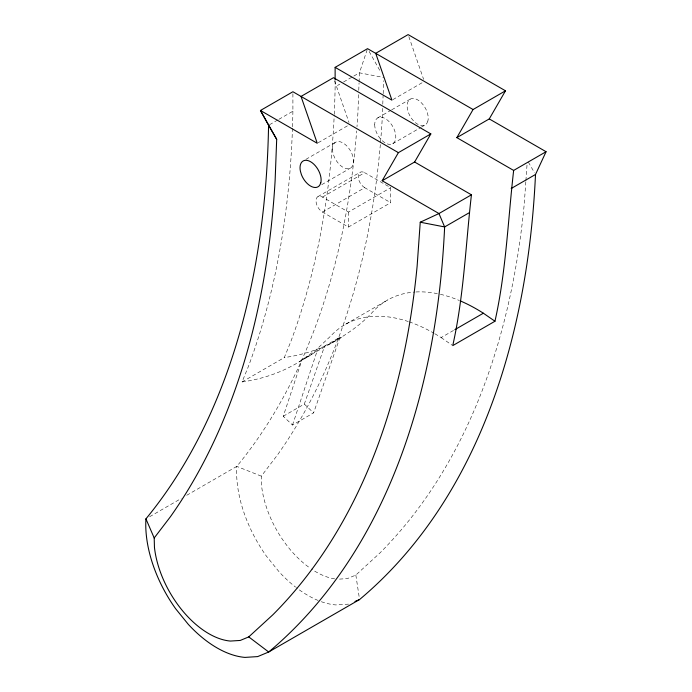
<?xml version="1.0" encoding="UTF-8"?>
<svg xmlns="http://www.w3.org/2000/svg" width="692" height="692" viewBox="0 0 692 692"><rect width="100%" height="100%" fill="white"/><g stroke="black" fill="none" stroke-linecap="round" stroke-linejoin="round"><path stroke-width="0.52" stroke-dasharray="3.46 2.59" d="M358.603 94.648L357.911 112.874A1090.48 629.59 60 0 1 356.994 126.697M358.767 90.367L359.044 83.135M359.079 82.106L359.433 72.816L367.547 48.648M382.615 108.35L382.226 118.773A1113.437 642.842 60 0 1 277.475 454.955L261.291 476.157L261.55 485.559A77.634 44.824 60 0 0 310.509 568.417M382.78 104.181L383.091 95.842M383.178 93.688L383.662 80.748M525.825 181.737L524.225 204.304A1089.269 628.89 60 0 1 379.899 553.003L355.844 575.069L347.332 578.616L338.319 579.178M525.903 180.673L527.036 164.653M292.465 128.219A1090.48 629.59 60 0 1 248.402 366.457L242.07 381.941A429.896 248.203 60 0 0 299.42 361.717L309.177 356.086L317.386 350.256L340.101 337.134L313.588 412.882L292.5 425.061L283.236 416.264L302.015 359.797C326.615 345.247 353.491 333.354 372.953 311.651A178.752 103.203 60 0 1 414.975 292.033M292.5 425.061L317.386 350.256M283.236 416.264L304.316 404.085L324.332 346.908M242.07 381.941L284.291 357.565L290.623 342.082A1090.48 629.59 60 0 0 334.21 115.417M299.42 361.717L315.846 350.048L330.733 336.027A178.752 103.203 60 0 1 408.289 321.546M331.667 343.102L340.101 337.134M269.499 124.742L277.925 119.872M278.859 119.335L292.906 111.23L292.906 91.742M334.262 114.37A1090.48 629.59 60 0 0 335.127 86.846L339.798 84.147M343.543 81.993L352.885 76.596M353.828 76.051L359.433 72.816L383.792 77.504M318.182 142.742L347.851 125.607M392.857 99.631L423.426 81.976M305.907 159.359L335.577 142.232M377.797 117.856L390.764 110.365M391.689 109.829L410.218 99.138M321.745 184.66L350.489 168.07M392.719 143.694L420.502 127.648M421.428 127.112L425.139 124.975M317.896 196.623L360.125 172.247M322.489 197.082L364.71 172.706L390.677 187.696L390.677 202.687L348.448 227.062L322.489 212.072A9.178 5.302 60 0 1 316.002 200.827A9.178 5.302 60 0 1 322.489 197.082L348.448 212.072L390.677 187.696M322.489 212.072L364.71 187.696L390.677 202.687M345.766 324.167L387.987 299.792M434.861 333.752A178.752 103.203 60 0 1 441.141 337.584L453.987 330.162M149.645 516.708L181.174 498.508M186.736 495.29L236.802 466.382A1090.48 629.59 60 0 0 356.665 130.926M302.015 359.797L309.177 356.086M348.552 604.133L335.836 604.938A100.703 58.145 60 0 1 319.099 600.864M261.291 476.157L236.802 466.382A100.703 58.145 60 0 0 266.55 556.325L279.196 571.912A100.703 58.145 60 0 0 295.545 587.067M441.141 337.584L451.911 345.048M304.316 404.085L313.588 412.882M528.359 162.144L534.483 172.706M369.121 51.442L380.643 71.925M408.834 36.633L423.642 79.407M334.539 80.748L349.002 122.501M355.844 575.069L359.243 597.412M348.448 212.072L348.448 227.062M335.127 80.696L335.127 86.846M364.71 187.696A9.178 5.302 60 0 1 358.222 176.451A9.178 5.302 60 0 1 364.71 172.706M318.138 600.474A100.703 58.145 60 0 1 296.392 587.716M292.906 111.23A1090.48 629.59 60 0 1 292.5 127.155M341.64 337.341A429.896 248.203 60 0 1 284.291 357.565M334.694 578.884A77.634 44.824 60 0 1 311.374 569.006M409.24 321.867A178.752 103.203 60 0 1 433.962 333.233M415.996 291.963A178.752 103.203 60 0 1 437.379 293.65M440.406 294.308A178.752 103.203 60 0 1 459.125 300.406M427.864 121.091L426.808 123.418A14.913 8.615 60 0 1 408.54 112.874L407.493 109.327A14.913 8.615 60 0 1 417.674 99.873A14.913 8.615 60 0 1 427.864 121.091M332.489 149.057A14.913 8.615 60 0 0 348.31 168.744A14.913 8.615 60 0 0 348.31 147.647A14.913 8.615 60 0 0 332.489 149.057M374.709 124.681A14.913 8.615 60 0 0 390.53 144.369A14.913 8.615 60 0 0 390.53 123.271A14.913 8.615 60 0 0 374.709 124.681"/><path stroke-width="1.04" d="M276.688 139.343L275.122 180.603A1113.437 642.842 60 0 1 170.379 516.794L154.195 537.987L154.454 547.389A77.634 44.824 60 0 0 230.436 641.06L240.236 640.446L248.748 636.899L272.804 614.833A1089.269 628.89 60 0 0 417.129 266.143L420.243 222.218L438.97 213.543L471.425 194.807L414.612 162.014L382.166 180.75L438.97 213.543L444.636 226.933A1112.226 642.15 60 0 1 268.695 652.002L257.675 656.596L244.968 657.4A100.703 58.145 60 0 1 188.319 624.374L175.681 608.787A100.703 58.145 60 0 1 145.934 518.853A1090.48 629.59 60 0 0 268.565 125.278L260.452 110.478L292.906 91.742L398.393 152.647L430.839 133.911L333.483 77.694L301.029 96.43L317.256 143.279L260.452 110.478L276.688 139.343L268.565 125.278M471.425 194.807C465.664 245.124 463.874 295.994 452.741 345.619L494.962 321.244C506.094 271.619 507.893 220.748 513.646 170.431L546.066 151.712L489.261 118.92L456.841 137.639L513.646 170.431M248.748 636.899L268.695 652.002L359.563 599.54A1112.226 642.15 60 0 0 535.504 174.47L546.066 151.712M382.166 180.75L398.393 152.647M414.612 162.014L430.839 133.911M456.841 137.639L473.068 109.526L505.489 90.808L408.124 34.6L375.704 53.319L391.932 100.158L335.127 67.366L335.127 79.675M489.261 118.92L505.489 90.808M335.127 67.366L367.547 48.648L473.068 109.526M468.968 212.876L444.636 226.933L420.243 222.218M511.198 188.501L535.504 174.47M454.903 329.634L483.362 313.208L494.962 321.244M354.979 601.452L359.563 599.54M145.934 518.853L154.195 537.987M460.085 300.812A178.752 103.203 60 0 1 483.362 313.208M320.768 182.922L319.713 185.248A14.913 8.615 60 0 1 301.444 174.704L300.389 171.158A14.913 8.615 60 0 1 310.578 161.712A14.913 8.615 60 0 1 320.768 182.922"/></g></svg>
